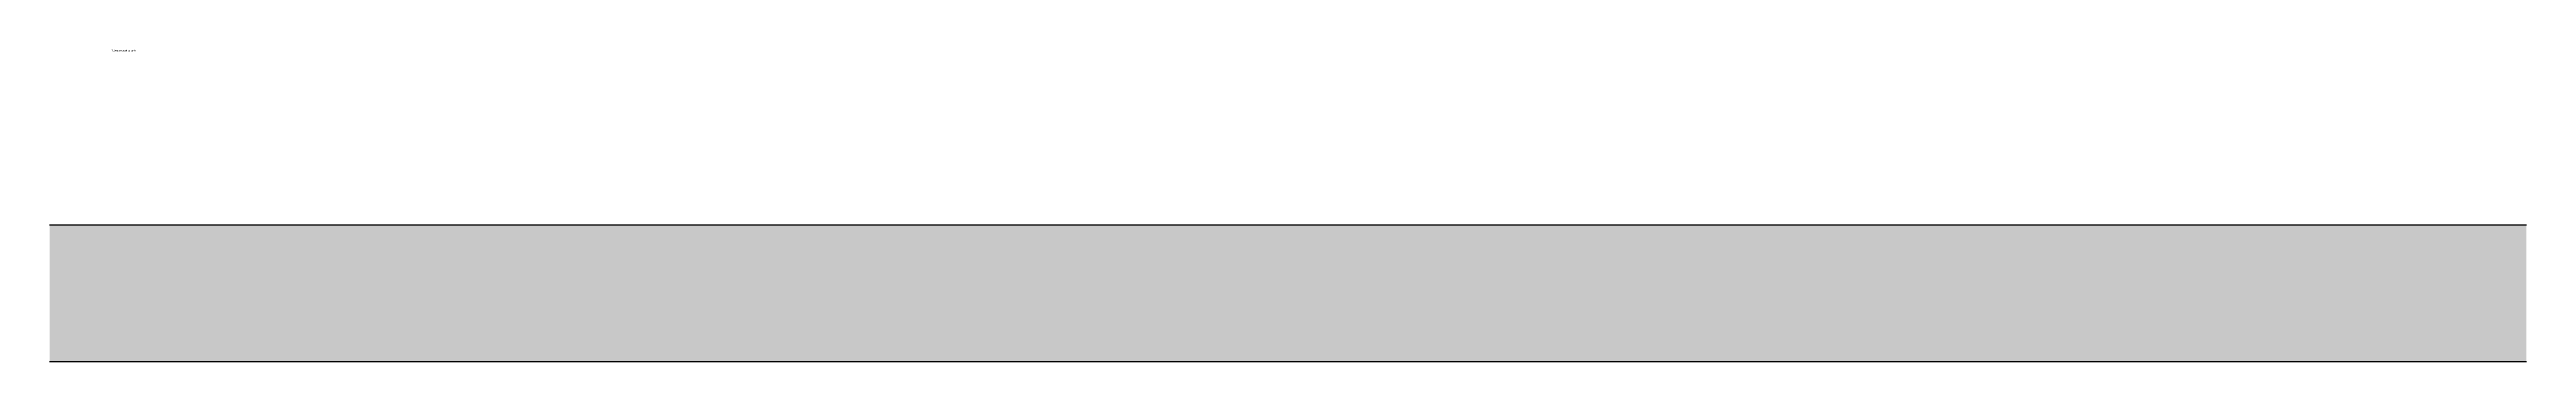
# Model space of a CAD drawing. Header units: millimetres. Extents: x 0 to 4000, y 0 to 503.
import ezdxf

# ---------------------------------------------------------------- set-up
doc = ezdxf.new("R2010")
doc.units = ezdxf.units.MM
doc.layers.add('GHICHU', color=7, linetype='Continuous')
doc.layers.add('TUONG', color=7, linetype='Continuous')

msp = doc.modelspace()

# ---------------------------------------------------------------- hatches: boundary and pattern name
h = msp.add_hatch()
h.set_pattern_fill('HONEY')
h.paths.add_polyline_path([(0, 0), (4000, 0), (4000, 220), (0, 220)])

# ---------------------------------------------------------------- linework, layer by layer
at = {"layer": 'TUONG'}
for p, q in [((0, 220), (4000, 220)), ((0, 0), (4000, 0))]:
    msp.add_line(p, q, dxfattribs=at)

# ---------------------------------------------------------------- texts
at = {"layer": 'GHICHU'}
msp.add_text('Tường xây gạch ba banh', height=2.5, dxfattribs=at).set_placement((100, 500))

doc.saveas('drawing.dxf')
